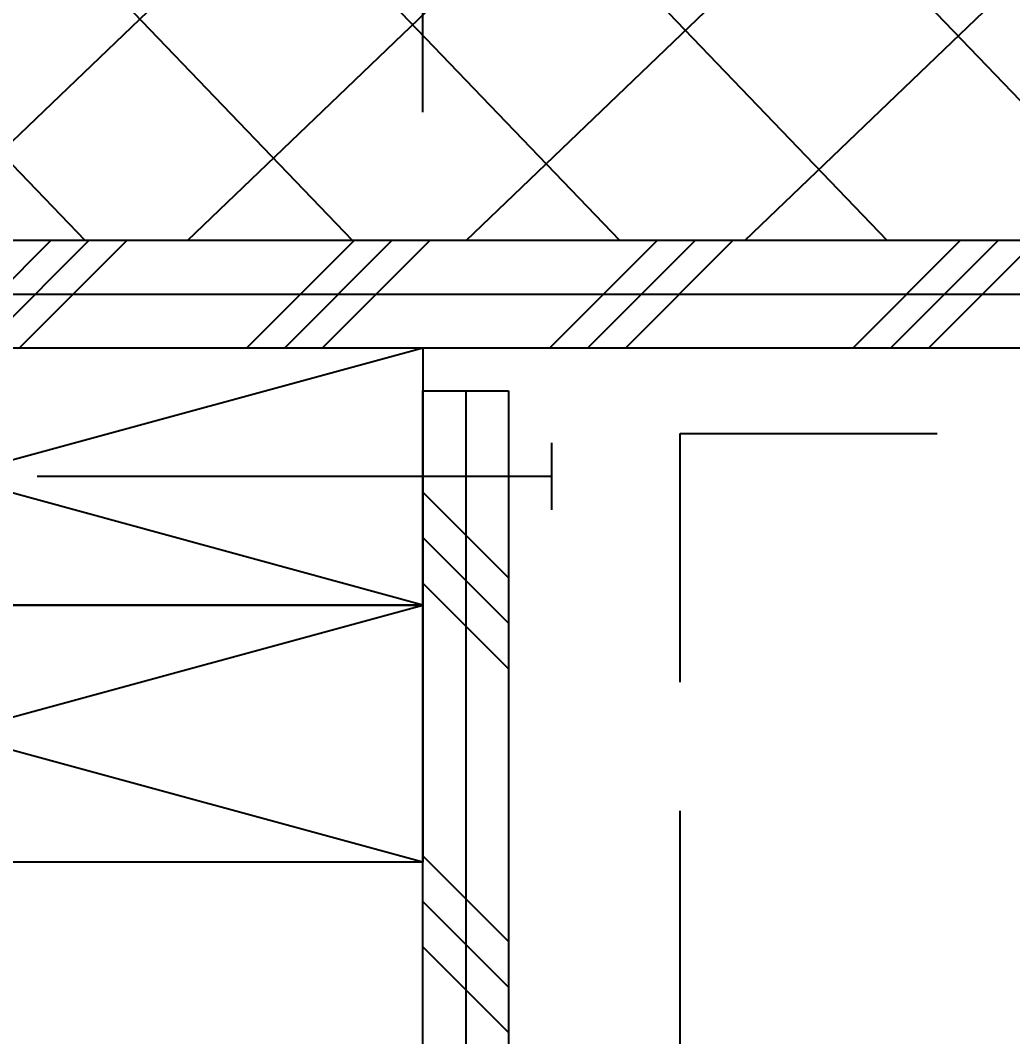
# Model space of a CAD drawing. Header units: inches. Extents: x -2661 to 42767, y -1222 to 9099.
# Drawn here: x 736.23 to 742.02, y 2429.61 to 2435.54 of the extents above; entities that cross this region are included whole.
import ezdxf

# ---------------------------------------------------------------- set-up
doc = ezdxf.new("R2010")
doc.units = ezdxf.units.IN
doc.header["$LTSCALE"] = 12
doc.header["$MEASUREMENT"] = 0
doc.header["$PDMODE"] = 3
doc.linetypes.add('HIDDEN2', pattern=[0.1875, 0.125, -0.0625])
doc.layers.get('0').update_dxf_attribs({"linetype": 'CONTINUOUS'})
doc.layers.get('DefPoints').update_dxf_attribs({"color": 251, "linetype": 'CONTINUOUS'})
for name, color, linetype in [('S-ANNO-DIMS', 2, 'CONTINUOUS'), ('S-ARCH-FINISHES', 1, 'HIDDEN2'), ('S-NAIL', 2, 'CONTINUOUS'), ('S-WOOD', 3, 'CONTINUOUS')]:
    doc.layers.add(name, color=color, linetype=linetype)
doc.layers.add('S-HATCH1', color=1, linetype='CONTINUOUS', transparency=0.5)
doc.styles.add('Arial', font='arial.ttf', dxfattribs={"width": 0.85})
doc.dimstyles.new('DIM-12_Se', dxfattribs={"dimscale": 12, "dimtxt": 0.09375, "dimasz": 0.109375, "dimexe": 0.0625, "dimexo": 0.0625, "dimgap": 0.0625, "dimtad": 1, "dimdec": 4, "dimzin": 11, "dimdsep": 46, "dimlunit": 4, "dimtxsty": 'Arial', "dimblk": 'ARCHTICK', "dimcen": 0.125, "dimdle": 0.0625, "dimclrd": 256, "dimclre": 256, "dimclrt": 4, "dimadec": 0, "dimazin": 0, "dimtfac": 0.75, "dimtdec": 4, "dimtmove": 0, "dimatfit": 3, "dimfxl": 1, "dimfrac": 1, "dimtolj": 1, "dimtzin": 0, "dimarcsym": 0})

# ---------------------------------------------------------------- blocks, each defined once
blk = doc.blocks.new('_ARCHTICK')
at = {"color": 0, "linetype": 'ByBlock', "const_width": 0.15}
blk.add_lwpolyline([(-0.5, -0.5), (0.5, 0.5)], dxfattribs=at)
blk = doc.blocks.new('*D1841')
at = {"layer": 'DefPoints', "color": 0, "transparency": 16777216}
for p in [(768.5779, 2464.3046), (768.5779, 2444.1299), (738.5779, 2434.2549)]:
    blk.add_point(p, dxfattribs=at)
at = {"layer": 'S-ANNO-DIMS', "lineweight": -2, "transparency": 16777216}
for p, q in [((738.5779, 2435.0049), (738.5779, 2465.0546)), ((768.5779, 2444.8799), (768.5779, 2465.0546)), ((737.8279, 2464.3046), (769.3279, 2464.3046))]:
    blk.add_line(p, q, dxfattribs=at)
at = {"layer": 'S-ANNO-DIMS', "lineweight": -2, "transparency": 16777216, "xscale": 1.3125, "yscale": 1.3125, "zscale": 1.3125, "rotation": 180}
blk.add_blockref('_ARCHTICK', (738.5779, 2464.3046), dxfattribs=at)
at = {"layer": 'S-ANNO-DIMS', "lineweight": -2, "transparency": 16777216, "xscale": 1.3125, "yscale": 1.3125, "zscale": 1.3125}
blk.add_blockref('_ARCHTICK', (768.5779, 2464.3046), dxfattribs=at)
at = {"layer": 'S-ANNO-DIMS', "color": 4, "transparency": 16777216, "insert": (753.5779, 2465.6363), "char_height": 1.125, "attachment_point": 5, "style": 'Arial'}
blk.add_mtext('\\A1;S.A.D. 2\'-0" MAX.', dxfattribs=at)
blk = doc.blocks.new('*U1284')
blk.add_lwpolyline([(1.5, -5.5), (0, -5.5), (0, 0), (1.5, 0)], close=True)
at = {"layer": 'S-WOOD', "color": 2}
for p, q in [((1.5, -5.5), (0, 0)), ((1.5, 0), (0, -5.5))]:
    blk.add_line(p, q, dxfattribs=at)
blk = doc.blocks.new('*U1292')
at = {"color": 3}
blk.add_line((0.1953, 0.25), (-0.1953, 0.25), dxfattribs=at)
blk.add_line((0, 0.25), (0, -2.75))
blk = doc.blocks.new('*D1842')
at = {"layer": 'DefPoints', "color": 0, "transparency": 16777216}
for p in [(708.5779, 2464.3046), (708.5779, 2444.1299), (738.5779, 2434.2549)]:
    blk.add_point(p, dxfattribs=at)
at = {"layer": 'S-ANNO-DIMS', "lineweight": -2, "transparency": 16777216}
for p, q in [((708.5779, 2444.8799), (708.5779, 2465.0546)), ((738.5779, 2435.0049), (738.5779, 2465.0546)), ((739.3279, 2464.3046), (707.8279, 2464.3046))]:
    blk.add_line(p, q, dxfattribs=at)
at = {"layer": 'S-ANNO-DIMS', "lineweight": -2, "transparency": 16777216, "xscale": 1.3125, "yscale": 1.3125, "zscale": 1.3125, "rotation": 180}
blk.add_blockref('_ARCHTICK', (708.5779, 2464.3046), dxfattribs=at)
at = {"layer": 'S-ANNO-DIMS', "lineweight": -2, "transparency": 16777216, "xscale": 1.3125, "yscale": 1.3125, "zscale": 1.3125}
blk.add_blockref('_ARCHTICK', (738.5779, 2464.3046), dxfattribs=at)
at = {"layer": 'S-ANNO-DIMS', "color": 4, "transparency": 16777216, "insert": (723.5779, 2465.6363), "char_height": 1.125, "attachment_point": 5, "style": 'Arial'}
blk.add_mtext('\\A1;BACKSPAN 2\'-0" MIN.', dxfattribs=at)

msp = doc.modelspace()

# ---------------------------------------------------------------- hatches: boundary and pattern name
at = {"layer": 'S-HATCH1'}
h = msp.add_hatch(dxfattribs=at)
h.set_pattern_fill('ANSI37', color=252, scale=9, angle=-1.193489, style=0)
h.set_pattern_definition([(43.80651, (-9082.3084, 607.1833), (-0.77875333, 0.81189177), []), (133.80651, (-9082.3084, 607.1833), (-0.81189177, -0.77875333), [])])
h.paths.add_polyline_path([(767.07793, 2443.5049), (710.57793, 2443.5049), (710.57793, 2442.8799), (708.57793, 2442.8799), (708.57793, 2434.2549), (767.07793, 2434.2549), (767.82793, 2438.8799)])
h.paths.add_polyline_path([(697.27892, 2438.50133), (697.27892, 2434.2549), (708.57793, 2434.2549), (708.57793, 2442.8799), (706.57793, 2442.8799), (706.57793, 2443.5049), (697.27892, 2443.5049), (697.27892, 2439.25847), (698.05727, 2439.06919), (696.50057, 2438.69061)])
at = {"layer": 'S-WOOD'}
h = msp.add_hatch(dxfattribs=at)
h.set_pattern_fill('PLAST', color=1, scale=5, angle=45, style=0)
h.set_pattern_definition([(45, (-1549.8917, 1747.342), (-0.8838835, 0.8838835), []), (45, (-1550.0022, 1747.4525), (-0.8838835, 0.8838835), []), (45, (-1550.1127, 1747.563), (-0.8838835, 0.8838835), [])])
h.paths.add_polyline_path([(697.27892, 2433.6299), (768.57793, 2433.6299), (768.57793, 2434.2549), (697.27892, 2434.2549)])
h = msp.add_hatch(dxfattribs=at)
h.set_pattern_fill('PLAST', color=1, scale=6, angle=-45, style=0)
h.set_pattern_definition([(315, (745.011, 2413.0952), (1.06066, 1.06066), []), (315, (745.1437, 2413.2277), (1.06066, 1.06066), []), (315, (745.2762, 2413.3603), (1.06066, 1.06066), [])])
h.paths.add_polyline_path([(739.07793, 2433.3799), (739.07793, 2400.17972), (738.57793, 2400.17972), (738.57793, 2433.3799)])

# ---------------------------------------------------------------- linework, layer by layer
at = {"layer": 'S-ARCH-FINISHES'}
msp.add_line((740.07793, 2400.17972), (740.07793, 2433.1299), dxfattribs=at)
msp.add_lwpolyline([(740.07793, 2433.1299), (769.57793, 2433.1299), (769.57793, 2445.1299), (697.27892, 2445.1299)], dxfattribs=at)
at = {"layer": 'S-WOOD', "color": 1}
for p, q in [((697.27892, 2433.9424), (768.57793, 2433.9424)), ((738.82793, 2433.3799), (738.82793, 2400.17972))]:
    msp.add_line(p, q, dxfattribs=at)
at = {"layer": 'S-WOOD'}
for points in [[(767.07793, 2434.2549), (697.27892, 2434.2549)], [(738.57793, 2400.17972), (738.57793, 2430.6299), (733.07793, 2430.6299), (733.07793, 2400.17972)]]:
    msp.add_lwpolyline(points, dxfattribs=at)
for points in [[(697.27892, 2433.6299), (768.57793, 2433.6299), (768.57793, 2434.2549), (697.27892, 2434.2549)], [(739.07793, 2433.3799), (739.07793, 2400.17972), (738.57793, 2400.17972), (738.57793, 2433.3799)]]:
    msp.add_lwpolyline(points, close=True, dxfattribs=at)

# ---------------------------------------------------------------- block references
at = {"layer": 'S-NAIL', "color": 1, "xscale": -1, "rotation": 270}
msp.add_blockref('*U1292', (739.07793, 2432.8799), dxfattribs=at)
at = {"layer": 'S-WOOD', "rotation": 270}
for p in [(738.57793, 2433.6299), (738.57793, 2432.1299)]:
    msp.add_blockref('*U1284', p, dxfattribs=at)

# ---------------------------------------------------------------- dimensions: what is measured, and where the dimension line sits
at = {"layer": 'S-ANNO-DIMS'}
dim = msp.add_linear_dim(base=(708.57793, 2464.30459), p1=(738.57793, 2434.2549), p2=(708.57793, 2444.1299), text='BACKSPAN 2\'-0" MIN.', dimstyle='DIM-12_Se', dxfattribs=at)
dim.commit()
dim.dimension.update_dxf_attribs({"geometry": '*D1842', "text_midpoint": (723.57793, 2465.63627)})
dim = msp.add_linear_dim(base=(768.57793, 2464.30459), p1=(738.57793, 2434.2549), p2=(768.57793, 2444.1299), angle=180, text='S.A.D. 2\'-0" MAX.', dimstyle='DIM-12_Se', dxfattribs=at)
dim.commit()
dim.dimension.update_dxf_attribs({"geometry": '*D1841', "text_midpoint": (753.57793, 2465.63627)})

doc.saveas('drawing.dxf')
